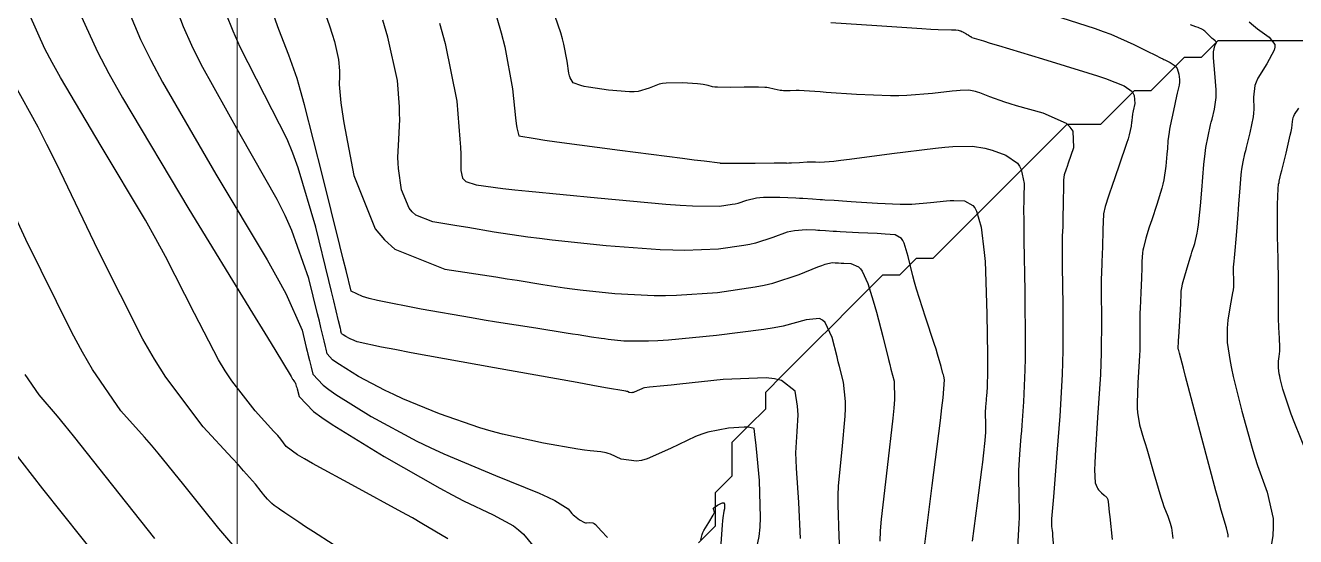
# Model space of a CAD drawing. Header units: metres. Extents: x 837475 to 838479, y 1189012 to 1191015.
# Drawn here: x 837663.9 to 837739.7, y 1189710.6 to 1189741.1 of the extents above; entities that cross this region are included whole.
import ezdxf

# ---------------------------------------------------------------- set-up
doc = ezdxf.new("R2010")
doc.units = ezdxf.units.M
doc.header["$LTSCALE"] = 0.3
doc.layers.add('COORD', color=7, linetype='Continuous', lineweight=20)
for name, color, linetype in [('COTAS 10', 1, 'Continuous'), ('COTAS INT', 252, 'Continuous'), ('DRENAJE', 5, 'Continuous')]:
    doc.layers.add(name, color=color, linetype=linetype)

msp = doc.modelspace()

# ---------------------------------------------------------------- linework, layer by layer
at = {"layer": 'COORD'}
msp.add_line((837676.514, 1189013.872), (837676.514, 1191013.872), dxfattribs=at)
at = {"layer": 'COTAS 10'}
for points in [[(837725.249, 1189709.78), (837725.184, 1189710.663), (837725.169, 1189710.834), (837725.155, 1189710.974), (837725.116, 1189711.216), (837725.114, 1189711.51), (837725.124, 1189711.682), (837725.138, 1189711.894), (837725.226, 1189712.99), (837725.356, 1189714.551), (837725.397, 1189715.056), (837725.44, 1189715.594), (837725.61, 1189717.801), (837725.749, 1189720.287), (837725.772, 1189721.001), (837725.787, 1189721.727), (837725.786, 1189724.438), (837725.754, 1189726.762), (837725.751, 1189727.244), (837725.749, 1189727.655), (837725.76, 1189728.553), (837725.783, 1189729.131), (837725.788, 1189729.34), (837725.792, 1189729.57), (837725.805, 1189730.579), (837725.821, 1189731.531), (837725.828, 1189731.726), (837725.836, 1189731.89), (837725.873, 1189732.236), (837725.985, 1189732.575), (837726.04, 1189732.734), (837726.105, 1189732.923), (837726.426, 1189733.842), (837726.382, 1189734.829), (837726.216, 1189735.06), (837725.985, 1189735.272), (837724.595, 1189735.885), (837723, 1189736.336), (837722.638, 1189736.445), (837722.312, 1189736.549), (837721.422, 1189736.868), (837720.828, 1189737.098), (837720.687, 1189737.144), (837720.557, 1189737.184), (837720.173, 1189737.265), (837719.648, 1189737.254), (837719.429, 1189737.235), (837719.178, 1189737.21), (837718.004, 1189737.063), (837716.467, 1189736.939), (837715.986, 1189736.928), (837715.482, 1189736.927), (837713.461, 1189737.01), (837711.659, 1189737.135), (837711.292, 1189737.161), (837710.982, 1189737.183), (837710.341, 1189737.232), (837710.05, 1189737.247), (837709.867, 1189737.247), (837709.498, 1189737.232), (837709.115, 1189737.232), (837709.012, 1189737.241), (837708.911, 1189737.253), (837708.557, 1189737.33), (837708.205, 1189737.411), (837708.105, 1189737.425), (837708.004, 1189737.436), (837707.627, 1189737.45), (837707.134, 1189737.442), (837706.96, 1189737.44), (837706.769, 1189737.438), (837705.942, 1189737.433), (837705.169, 1189737.446), (837705.013, 1189737.456), (837704.881, 1189737.468), (837704.613, 1189737.536), (837704.315, 1189737.613), (837704.164, 1189737.632), (837703.983, 1189737.65), (837703.086, 1189737.705), (837702.119, 1189737.685), (837701.894, 1189737.657), (837701.689, 1189737.618), (837701.102, 1189737.393), (837700.446, 1189737.195), (837700.197, 1189737.173), (837699.918, 1189737.166), (837698.667, 1189737.259), (837697.467, 1189737.441), (837697.22, 1189737.489), (837697.01, 1189737.537), (837696.562, 1189737.701), (837696.38, 1189737.996), (837696.339, 1189738.126), (837696.301, 1189738.277), (837696.195, 1189738.996), (837696.009, 1189740.004), (837695.921, 1189740.337), (837695.817, 1189740.694), (837695.307, 1189742.177)], [(837689.087, 1189710.478), (837687.542, 1189711.405), (837686.976, 1189711.727), (837686.348, 1189712.078), (837683.58, 1189713.582), (837681.023, 1189714.978), (837680.529, 1189715.261), (837680.127, 1189715.499), (837679.449, 1189715.987), (837679.119, 1189716.432), (837678.938, 1189716.644), (837678.716, 1189716.894), (837677.59, 1189718.118), (837676.196, 1189719.906), (837675.805, 1189720.512), (837675.414, 1189721.166), (837673.984, 1189723.929), (837672.253, 1189727.334), (837671.672, 1189728.393), (837671.046, 1189729.502), (837668.417, 1189733.929), (837665.983, 1189738.025), (837665.481, 1189738.927), (837665.052, 1189739.727), (837664.123, 1189741.778)], [(837712.505, 1189709.008), (837712.437, 1189710.65), (837712.36, 1189712.52), (837712.371, 1189713.072), (837712.396, 1189713.64), (837712.602, 1189715.815), (837712.795, 1189717.813), (837712.813, 1189718.269), (837712.815, 1189718.684), (837712.69, 1189719.828), (837712.448, 1189720.767), (837712.375, 1189721.051), (837712.3, 1189721.346), (837712.01, 1189722.497), (837711.587, 1189723.403), (837711.429, 1189723.543), (837711.252, 1189723.635), (837710.465, 1189723.565), (837709.093, 1189723.187), (837708.547, 1189723.084), (837707.93, 1189722.982), (837705.104, 1189722.62), (837702.252, 1189722.352), (837701.619, 1189722.31), (837701.054, 1189722.281), (837699.578, 1189722.291), (837698.655, 1189722.388), (837698.439, 1189722.413), (837698.239, 1189722.438), (837697.659, 1189722.525), (837696.862, 1189722.655), (837696.527, 1189722.709), (837696.141, 1189722.769), (837694.333, 1189723.05), (837691.986, 1189723.425), (837691.261, 1189723.546), (837690.504, 1189723.674), (837687.498, 1189724.196), (837684.898, 1189724.707), (837684.396, 1189724.828), (837683.99, 1189724.94), (837683.31, 1189725.272), (837683.013, 1189726.496), (837682.847, 1189727.171), (837682.645, 1189727.992), (837681.616, 1189732.172), (837680.538, 1189736.395), (837680.306, 1189737.244), (837680.103, 1189737.954), (837679.608, 1189739.361), (837679.004, 1189740.88), (837678.732, 1189741.661)], [(837740.401, 1189715.401), (837739.571, 1189717.475), (837739.396, 1189717.934), (837739.244, 1189718.344), (837738.896, 1189719.409), (837738.737, 1189720.056), (837738.705, 1189720.202), (837738.679, 1189720.333), (837738.629, 1189720.687), (837738.628, 1189720.948), (837738.633, 1189721.021), (837738.64, 1189721.095), (837738.683, 1189721.364), (837738.72, 1189721.696), (837738.723, 1189721.81), (837738.723, 1189721.933), (837738.695, 1189722.456), (837738.657, 1189723.09), (837738.65, 1189723.283), (837738.645, 1189723.484), (837738.641, 1189724.27), (837738.64, 1189725.226), (837738.637, 1189725.534), (837738.633, 1189725.861), (837738.607, 1189727.196), (837738.583, 1189728.555), (837738.58, 1189728.897), (837738.578, 1189729.224), (837738.584, 1189730.282), (837738.602, 1189731.077), (837738.608, 1189731.238), (837738.615, 1189731.374), (837738.643, 1189731.653), (837738.668, 1189731.749), (837738.672, 1189731.769), (837738.675, 1189731.787), (837738.677, 1189731.828), (837738.736, 1189732.1), (837738.776, 1189732.264), (837738.825, 1189732.465), (837739.084, 1189733.509), (837739.34, 1189734.585), (837739.387, 1189734.806), (837739.423, 1189734.995), (837739.469, 1189735.399), (837739.514, 1189735.636), (837739.551, 1189735.719), (837739.598, 1189735.809), (837739.854, 1189736.196)]]:
    msp.add_lwpolyline(points, dxfattribs=at)
at = {"layer": 'COTAS INT'}
for points in [[(837707.26, 1189708.742), (837707.655, 1189710.622), (837707.711, 1189711.181), (837707.745, 1189711.756), (837707.675, 1189713.97), (837707.492, 1189715.858), (837707.454, 1189716.227), (837707.421, 1189716.53), (837707.35, 1189717.068), (837707.096, 1189717.135), (837706.948, 1189717.14), (837706.767, 1189717.14), (837705.834, 1189717.094), (837704.603, 1189716.857), (837704.234, 1189716.736), (837703.853, 1189716.593), (837702.377, 1189715.876), (837700.98, 1189715.249), (837700.648, 1189715.161), (837700.341, 1189715.11), (837699.432, 1189715.238), (837698.788, 1189715.53), (837698.648, 1189715.582), (837698.525, 1189715.623), (837698.219, 1189715.669), (837697.574, 1189715.73), (837697.237, 1189715.78), (837696.832, 1189715.844), (837694.799, 1189716.196), (837692.338, 1189716.736), (837691.664, 1189716.919), (837690.992, 1189717.115), (837688.591, 1189717.946), (837686.402, 1189718.85), (837685.864, 1189719.093), (837685.354, 1189719.333), (837683.761, 1189720.173), (837682.621, 1189720.881), (837682.398, 1189721.037), (837682.215, 1189721.175), (837681.889, 1189721.533), (837681.822, 1189721.801), (837681.802, 1189721.884), (837681.781, 1189721.97), (837681.702, 1189722.312), (837681.514, 1189723.102), (837681.424, 1189723.471), (837681.318, 1189723.906), (837680.799, 1189726.017), (837679.79, 1189728.88), (837679.375, 1189729.788), (837678.902, 1189730.747), (837676.703, 1189734.627), (837674.378, 1189738.79), (837673.824, 1189739.927), (837673.311, 1189741.057), (837671.783, 1189745.08)], [(837669.23, 1189743.979), (837670.759, 1189740.286), (837671.371, 1189739.06), (837672.064, 1189737.745), (837675.251, 1189732.26), (837678.302, 1189727.143), (837678.91, 1189726.06), (837679.416, 1189725.122), (837680.39, 1189722.939), (837680.644, 1189721.908), (837680.696, 1189721.696), (837680.739, 1189721.515), (837680.832, 1189721.129), (837680.887, 1189720.897), (837680.931, 1189720.721), (837681.035, 1189720.32), (837681.642, 1189719.654), (837681.983, 1189719.396), (837682.398, 1189719.105), (837684.52, 1189717.788), (837687.244, 1189716.317), (837688.038, 1189715.93), (837688.849, 1189715.552), (837691.924, 1189714.258), (837694.528, 1189713.202), (837695.043, 1189712.974), (837695.468, 1189712.774), (837696.258, 1189712.282), (837696.489, 1189711.991), (837696.561, 1189711.918), (837696.637, 1189711.847), (837696.941, 1189711.618), (837697.233, 1189711.467), (837697.302, 1189711.446), (837697.364, 1189711.433), (837697.544, 1189711.463), (837697.737, 1189711.439), (837697.807, 1189711.393), (837697.885, 1189711.33), (837698.227, 1189710.96), (837698.605, 1189710.564)], [(837666.676, 1189742.878), (837668.181, 1189739.558), (837668.874, 1189738.262), (837669.688, 1189736.802), (837673.629, 1189730.169), (837677.441, 1189723.952), (837678.173, 1189722.754), (837678.766, 1189721.783), (837679.741, 1189720.169), (837679.802, 1189720.05), (837679.819, 1189720.022), (837679.836, 1189719.996), (837679.896, 1189719.919), (837679.948, 1189719.856), (837679.96, 1189719.839), (837679.971, 1189719.822), (837680.001, 1189719.762), (837680.048, 1189719.604), (837680.069, 1189719.526), (837680.094, 1189719.433), (837680.217, 1189718.971), (837681.082, 1189718.083), (837681.576, 1189717.721), (837682.18, 1189717.309), (837685.28, 1189715.402), (837688.602, 1189713.508), (837689.347, 1189713.104), (837690.015, 1189712.751), (837691.796, 1189711.913), (837692.998, 1189711.258), (837693.302, 1189711.022), (837693.593, 1189710.761), (837694.538, 1189709.621)], [(837681.242, 1189743.325), (837682.037, 1189741.098), (837682.195, 1189740.611), (837682.325, 1189740.181), (837682.571, 1189739.093), (837682.617, 1189738.428), (837682.621, 1189738.263), (837682.622, 1189738.106), (837682.597, 1189737.61), (837682.702, 1189736.507), (837682.785, 1189735.968), (837682.892, 1189735.326), (837683.473, 1189732.165), (837684.754, 1189728.983), (837685.301, 1189728.329), (837685.932, 1189727.774), (837688.907, 1189726.59), (837691.946, 1189726.117), (837692.616, 1189726.011), (837693.212, 1189725.916), (837694.75, 1189725.661), (837696.051, 1189725.468), (837696.499, 1189725.412), (837696.985, 1189725.354), (837699.054, 1189725.138), (837701.401, 1189725.01), (837702.061, 1189725.009), (837702.726, 1189725.023), (837705.168, 1189725.194), (837707.418, 1189725.521), (837707.963, 1189725.632), (837708.474, 1189725.753), (837710.037, 1189726.263), (837711.157, 1189726.718), (837711.388, 1189726.805), (837711.585, 1189726.874), (837712.013, 1189726.978), (837712.195, 1189726.969), (837712.236, 1189726.967), (837712.274, 1189726.965), (837712.38, 1189726.958), (837712.543, 1189726.948), (837712.617, 1189726.943), (837712.703, 1189726.939), (837713.12, 1189726.918), (837713.579, 1189726.721), (837713.693, 1189726.605), (837713.801, 1189726.463), (837714.141, 1189725.731), (837714.461, 1189724.695), (837714.556, 1189724.362), (837714.654, 1189724.009), (837715.03, 1189722.564), (837715.374, 1189721.197), (837715.451, 1189720.892), (837715.52, 1189720.619), (837715.704, 1189719.899), (837715.722, 1189718.797), (837715.685, 1189718.283), (837715.631, 1189717.678), (837715.288, 1189714.74), (837714.941, 1189711.66), (837714.884, 1189710.966), (837714.846, 1189710.341)], [(837710.113, 1189710.505), (837710.025, 1189712.643), (837709.875, 1189714.699), (837709.858, 1189715.178), (837709.852, 1189715.619), (837709.916, 1189716.889), (837709.978, 1189717.878), (837709.97, 1189718.142), (837709.952, 1189718.401), (837709.795, 1189719.3), (837708.999, 1189719.935), (837708.577, 1189720.028), (837708.068, 1189720.085), (837705.503, 1189719.988), (837702.923, 1189719.718), (837702.403, 1189719.664), (837701.969, 1189719.62), (837701.107, 1189719.537), (837700.808, 1189719.491), (837700.73, 1189719.47), (837700.653, 1189719.446), (837700.388, 1189719.327), (837700.16, 1189719.225), (837700.106, 1189719.21), (837700.056, 1189719.202), (837699.907, 1189719.223), (837699.802, 1189719.271), (837699.779, 1189719.279), (837699.759, 1189719.286), (837699.709, 1189719.293), (837698.489, 1189719.504), (837697.731, 1189719.638), (837696.791, 1189719.806), (837691.878, 1189720.687), (837686.907, 1189721.595), (837685.93, 1189721.779), (837685.126, 1189721.934), (837683.668, 1189722.251), (837683.366, 1189722.376), (837683.292, 1189722.409), (837683.221, 1189722.442), (837683.002, 1189722.558), (837682.844, 1189722.656), (837682.814, 1189722.677), (837682.788, 1189722.697), (837682.743, 1189722.746), (837682.712, 1189722.881), (837682.695, 1189722.955), (837682.675, 1189723.044), (837682.573, 1189723.494), (837682.288, 1189724.689), (837682.152, 1189725.247), (837681.992, 1189725.903), (837681.207, 1189729.094), (837680.164, 1189732.637), (837679.841, 1189733.516), (837679.502, 1189734.35), (837678.155, 1189736.994), (837676.691, 1189739.835), (837676.278, 1189740.794), (837675.863, 1189741.827)], [(837717.485, 1189709.68), (837717.974, 1189713.665), (837718.467, 1189717.543), (837718.558, 1189718.296), (837718.629, 1189718.91), (837718.719, 1189719.97), (837718.664, 1189720.185), (837718.643, 1189720.266), (837718.62, 1189720.357), (837718.518, 1189720.765), (837718.303, 1189721.504), (837718.209, 1189721.803), (837718.1, 1189722.144), (837717.582, 1189723.719), (837717.05, 1189725.395), (837716.932, 1189725.8), (837716.827, 1189726.179), (837716.553, 1189727.333), (837716.316, 1189728.132), (837716.234, 1189728.288), (837716.145, 1189728.414), (837715.763, 1189728.634), (837715.167, 1189728.674), (837714.943, 1189728.687), (837714.693, 1189728.701), (837713.575, 1189728.759), (837712.491, 1189728.814), (837712.262, 1189728.826), (837712.064, 1189728.837), (837711.605, 1189728.866), (837711.272, 1189728.888), (837711.153, 1189728.895), (837711.022, 1189728.902), (837710.451, 1189728.929), (837709.755, 1189728.878), (837709.545, 1189728.836), (837709.328, 1189728.781), (837708.481, 1189728.481), (837707.438, 1189728.141), (837707.097, 1189728.061), (837706.733, 1189727.986), (837705.232, 1189727.768), (837703.201, 1189727.693), (837702.503, 1189727.708), (837701.747, 1189727.74), (837698.53, 1189727.984), (837695.314, 1189728.321), (837694.56, 1189728.41), (837693.864, 1189728.497), (837691.841, 1189728.797), (837690.286, 1189729.065), (837689.885, 1189729.132), (837689.497, 1189729.196), (837688.201, 1189729.403), (837687.177, 1189729.811), (837686.959, 1189730.002), (837686.771, 1189730.227), (837686.33, 1189731.322), (837686.149, 1189732.586), (837686.125, 1189732.916), (837686.111, 1189733.239), (837686.154, 1189734.337), (837686.215, 1189735.511), (837686.212, 1189735.882), (837686.201, 1189736.273), (837686.093, 1189737.851), (837685.511, 1189740.428), (837685.201, 1189741.449)], [(837688.588, 1189741.272), (837688.93, 1189740.053), (837689.615, 1189736.609), (837689.81, 1189734.336), (837689.842, 1189733.855), (837689.864, 1189733.439), (837689.866, 1189732.475), (837689.97, 1189732.012), (837690.057, 1189731.912), (837690.169, 1189731.824), (837690.781, 1189731.608), (837692.36, 1189731.406), (837693.082, 1189731.326), (837693.927, 1189731.237), (837698.006, 1189730.831), (837702.094, 1189730.469), (837702.945, 1189730.408), (837703.675, 1189730.363), (837705.296, 1189730.343), (837706.048, 1189730.452), (837706.231, 1189730.489), (837706.402, 1189730.53), (837706.924, 1189730.7), (837707.499, 1189730.844), (837707.702, 1189730.867), (837707.924, 1189730.883), (837708.888, 1189730.881), (837709.848, 1189730.835), (837710.069, 1189730.823), (837710.27, 1189730.812), (837710.831, 1189730.775), (837711.293, 1189730.742), (837711.432, 1189730.733), (837711.575, 1189730.724), (837712.132, 1189730.694), (837712.885, 1189730.649), (837713.153, 1189730.63), (837713.446, 1189730.61), (837714.717, 1189730.514), (837716.076, 1189730.452), (837716.425, 1189730.453), (837716.762, 1189730.461), (837717.88, 1189730.555), (837718.824, 1189730.659), (837719.052, 1189730.674), (837719.265, 1189730.683), (837719.913, 1189730.664), (837720.402, 1189730.388), (837720.514, 1189730.235), (837720.616, 1189730.048), (837720.902, 1189729.094), (837721.088, 1189727.584), (837721.128, 1189727.047), (837721.163, 1189726.458), (837721.244, 1189723.898), (837721.275, 1189721.462), (837721.277, 1189720.95), (837721.276, 1189720.51), (837721.253, 1189719.509), (837721.214, 1189719.006), (837721.204, 1189718.879), (837721.194, 1189718.759), (837721.161, 1189718.368), (837721.141, 1189718.017), (837721.138, 1189717.922), (837721.138, 1189717.827), (837721.148, 1189717.488), (837721.156, 1189717.108), (837721.154, 1189716.988), (837721.149, 1189716.86), (837721.117, 1189716.344), (837721.021, 1189715.431), (837720.975, 1189715.053), (837720.922, 1189714.62), (837720.664, 1189712.607), (837720.368, 1189710.343)], [(837692.006, 1189741.58), (837692.266, 1189740.691), (837692.485, 1189739.86), (837692.948, 1189737.347), (837693.128, 1189735.62), (837693.169, 1189735.285), (837693.207, 1189735.012), (837693.315, 1189734.543), (837694.289, 1189734.374), (837694.874, 1189734.289), (837695.596, 1189734.189), (837699.339, 1189733.693), (837703.074, 1189733.209), (837703.789, 1189733.117), (837704.367, 1189733.042), (837705.306, 1189732.921), (837705.337, 1189732.918), (837705.344, 1189732.918), (837705.349, 1189732.917), (837705.36, 1189732.917), (837705.363, 1189732.918), (837705.365, 1189732.918), (837705.368, 1189732.919), (837705.389, 1189732.919), (837705.402, 1189732.918), (837705.417, 1189732.918), (837705.498, 1189732.914), (837705.853, 1189732.912), (837706.041, 1189732.912), (837706.269, 1189732.913), (837707.416, 1189732.917), (837708.548, 1189732.923), (837708.766, 1189732.924), (837708.943, 1189732.925), (837709.237, 1189732.927), (837709.262, 1189732.926), (837709.269, 1189732.925), (837709.275, 1189732.924), (837709.298, 1189732.919), (837709.429, 1189732.92), (837709.503, 1189732.924), (837709.594, 1189732.929), (837710.06, 1189732.956), (837710.529, 1189732.984), (837710.622, 1189732.989), (837710.698, 1189732.993), (837710.84, 1189732.998), (837710.929, 1189732.991), (837710.971, 1189732.988), (837711.022, 1189732.984), (837711.27, 1189732.967), (837712.113, 1189733.033), (837712.537, 1189733.082), (837713.045, 1189733.145), (837715.571, 1189733.482), (837718.175, 1189733.808), (837718.733, 1189733.864), (837719.219, 1189733.905), (837720.384, 1189733.929), (837721.116, 1189733.8), (837721.33, 1189733.744), (837721.548, 1189733.68), (837722.373, 1189733.377), (837723.06, 1189732.901), (837723.19, 1189732.728), (837723.295, 1189732.536), (837723.456, 1189731.694), (837723.448, 1189730.886), (837723.445, 1189730.717), (837723.443, 1189730.57), (837723.433, 1189730.235), (837723.436, 1189729.363), (837723.442, 1189728.878), (837723.45, 1189728.287), (837723.497, 1189725.271), (837723.524, 1189722.003), (837723.52, 1189721.252), (837723.51, 1189720.568), (837723.432, 1189718.655), (837723.325, 1189717.277), (837723.297, 1189716.931), (837723.27, 1189716.6), (837723.181, 1189715.53), (837723.124, 1189714.57), (837723.118, 1189714.307), (837723.117, 1189714.047), (837723.145, 1189713.118), (837723.167, 1189712.079), (837723.16, 1189711.749), (837723.148, 1189711.4), (837723.061, 1189709.987)], [(837711.937, 1189741.31), (837714.682, 1189741.12), (837717.366, 1189740.943), (837717.894, 1189740.911), (837718.329, 1189740.886), (837719.123, 1189740.86), (837719.298, 1189740.872), (837719.343, 1189740.872), (837719.386, 1189740.87), (837719.527, 1189740.848), (837719.639, 1189740.817), (837719.665, 1189740.809), (837719.687, 1189740.801), (837719.747, 1189740.776), (837719.796, 1189740.749), (837719.812, 1189740.741), (837719.829, 1189740.732), (837719.899, 1189740.694), (837719.989, 1189740.644), (837720.006, 1189740.633), (837720.064, 1189740.599), (837720.117, 1189740.566), (837720.133, 1189740.556), (837720.148, 1189740.546), (837720.205, 1189740.509), (837720.263, 1189740.472), (837720.279, 1189740.462), (837720.295, 1189740.453), (837720.351, 1189740.419), (837721.029, 1189740.203), (837721.436, 1189740.079), (837721.939, 1189739.927), (837724.548, 1189739.143), (837727.264, 1189738.307), (837727.833, 1189738.121), (837728.324, 1189737.956), (837729.438, 1189737.523), (837729.897, 1189737.178), (837729.974, 1189737.067), (837730.031, 1189736.95), (837730.056, 1189736.474), (837729.962, 1189736.031), (837729.943, 1189735.935), (837729.927, 1189735.85), (837729.897, 1189735.64), (837729.885, 1189735.478), (837729.88, 1189735.424), (837729.876, 1189735.365), (837729.855, 1189735.117), (837729.729, 1189734.591), (837729.658, 1189734.358), (837729.572, 1189734.085), (837729.129, 1189732.784), (837728.67, 1189731.464), (837728.573, 1189731.18), (837728.489, 1189730.932), (837728.295, 1189730.332), (837728.206, 1189729.875), (837728.189, 1189729.717), (837728.175, 1189729.545), (837728.148, 1189728.811), (837728.135, 1189728.013), (837728.129, 1189727.8), (837728.122, 1189727.592), (837728.088, 1189726.871), (837728.062, 1189725.946), (837728.059, 1189725.609), (837728.059, 1189725.238), (837728.076, 1189723.604), (837728.059, 1189721.57), (837728.038, 1189720.945), (837728.01, 1189720.294), (837727.848, 1189717.723), (837727.699, 1189715.456), (837727.679, 1189714.996), (837727.668, 1189714.61), (837727.705, 1189713.821), (837727.821, 1189713.54), (837727.859, 1189713.473), (837727.901, 1189713.411), (837728.075, 1189713.226), (837728.241, 1189713.09), (837728.278, 1189713.058), (837728.311, 1189713.028), (837728.396, 1189712.942), (837728.445, 1189712.864), (837728.455, 1189712.839), (837728.463, 1189712.812), (837728.481, 1189712.705), (837728.521, 1189712.287), (837728.543, 1189712.065), (837728.57, 1189711.797), (837728.709, 1189710.445)], [(837725.651, 1189741.611), (837727.692, 1189740.954), (837728.18, 1189740.778), (837728.637, 1189740.605), (837730.01, 1189740.001), (837730.958, 1189739.522), (837731.146, 1189739.427), (837731.301, 1189739.349), (837731.595, 1189739.201), (837731.734, 1189739.134), (837731.793, 1189739.107), (837731.859, 1189739.075), (837732.172, 1189738.927), (837732.477, 1189738.715), (837732.539, 1189738.642), (837732.591, 1189738.563), (837732.699, 1189738.229), (837732.727, 1189737.899), (837732.729, 1189737.823), (837732.729, 1189737.754), (837732.707, 1189737.561), (837732.633, 1189737.238), (837732.599, 1189737.088), (837732.559, 1189736.911), (837732.368, 1189736.051), (837732.179, 1189735.145), (837732.14, 1189734.938), (837732.108, 1189734.752), (837732.041, 1189734.239), (837732.006, 1189733.774), (837731.993, 1189733.617), (837731.979, 1189733.448), (837731.92, 1189732.737), (837731.797, 1189731.906), (837731.743, 1189731.661), (837731.681, 1189731.41), (837731.386, 1189730.451), (837731.07, 1189729.533), (837730.995, 1189729.307), (837730.925, 1189729.094), (837730.717, 1189728.428), (837730.577, 1189727.859), (837730.55, 1189727.708), (837730.528, 1189727.559), (837730.491, 1189727.043), (837730.477, 1189726.455), (837730.47, 1189726.261), (837730.461, 1189726.053), (837730.416, 1189725.188), (837730.374, 1189724.237), (837730.368, 1189723.975), (837730.363, 1189723.713), (837730.365, 1189722.77), (837730.357, 1189721.743), (837730.346, 1189721.428), (837730.332, 1189721.099), (837730.25, 1189719.801), (837730.201, 1189718.572), (837730.207, 1189718.287), (837730.222, 1189718.025), (837730.348, 1189717.281), (837730.589, 1189716.48), (837730.677, 1189716.183), (837730.774, 1189715.853), (837731.199, 1189714.389), (837731.622, 1189712.976), (837731.717, 1189712.678), (837731.802, 1189712.421), (837732.03, 1189711.829), (837732.177, 1189711.425), (837732.212, 1189711.286), (837732.244, 1189711.135), (837732.336, 1189710.493)], [(837735.63, 1189710.579), (837735.626, 1189710.717), (837735.533, 1189711.148), (837735.213, 1189712.196), (837735.067, 1189712.723), (837734.895, 1189713.353), (837734.066, 1189716.483), (837733.256, 1189719.575), (837733.097, 1189720.181), (837732.966, 1189720.679), (837732.728, 1189721.574), (837732.683, 1189721.728), (837732.675, 1189721.758), (837732.667, 1189721.783), (837732.654, 1189721.829), (837732.651, 1189721.844), (837732.651, 1189721.854), (837732.652, 1189721.878), (837732.654, 1189721.904), (837732.654, 1189721.937), (837732.668, 1189722.188), (837732.676, 1189722.341), (837732.687, 1189722.529), (837732.743, 1189723.506), (837732.8, 1189724.513), (837732.811, 1189724.721), (837732.82, 1189724.897), (837732.835, 1189725.275), (837732.882, 1189725.573), (837732.912, 1189725.699), (837732.948, 1189725.843), (837733.139, 1189726.523), (837733.361, 1189727.256), (837733.416, 1189727.435), (837733.47, 1189727.602), (837733.642, 1189728.119), (837733.79, 1189728.734), (837733.828, 1189728.964), (837733.865, 1189729.22), (837733.985, 1189730.357), (837734.083, 1189731.532), (837734.106, 1189731.811), (837734.127, 1189732.069), (837734.185, 1189732.838), (837734.251, 1189733.484), (837734.277, 1189733.666), (837734.306, 1189733.85), (837734.436, 1189734.524), (837734.586, 1189735.188), (837734.628, 1189735.365), (837734.669, 1189735.539), (837734.816, 1189736.142), (837734.908, 1189736.826), (837734.914, 1189737.051), (837734.913, 1189737.291), (837734.837, 1189738.286), (837734.758, 1189739.202), (837734.754, 1189739.391), (837734.758, 1189739.554), (837734.838, 1189739.91), (837734.922, 1189740.064), (837734.929, 1189740.098), (837734.928, 1189740.129), (837734.865, 1189740.212), (837734.732, 1189740.306), (837734.687, 1189740.344), (837734.639, 1189740.388), (837734.436, 1189740.589), (837734.235, 1189740.785), (837734.188, 1189740.826), (837734.145, 1189740.861), (837734.022, 1189740.937), (837733.913, 1189740.976), (837733.879, 1189740.988), (837733.843, 1189741), (837733.701, 1189741.045), (837733.378, 1189741.176)], [(837736.89, 1189741.356), (837737.143, 1189741.127), (837737.379, 1189740.926), (837738.078, 1189740.432), (837738.409, 1189739.998), (837738.413, 1189739.836), (837738.378, 1189739.655), (837737.937, 1189738.847), (837737.397, 1189737.975), (837737.3, 1189737.753), (837737.227, 1189737.54), (837737.153, 1189736.843), (837737.164, 1189736.127), (837737.144, 1189735.903), (837737.115, 1189735.668), (837736.924, 1189734.724), (837736.705, 1189733.84), (837736.657, 1189733.642), (837736.614, 1189733.465), (837736.505, 1189732.998), (837736.433, 1189732.555), (837736.414, 1189732.394), (837736.395, 1189732.217), (837736.329, 1189731.436), (837736.255, 1189730.458), (837736.231, 1189730.155), (837736.206, 1189729.839), (837736.101, 1189728.582), (837736.006, 1189727.473), (837735.986, 1189727.25), (837735.969, 1189727.063), (837735.933, 1189726.691), (837735.925, 1189726.506), (837735.926, 1189726.436), (837735.929, 1189726.359), (837735.953, 1189726.014), (837735.943, 1189725.525), (837735.925, 1189725.356), (837735.901, 1189725.173), (837735.758, 1189724.394), (837735.618, 1189723.528), (837735.596, 1189723.291), (837735.58, 1189723.055), (837735.582, 1189722.213), (837735.743, 1189721.073), (837735.828, 1189720.65), (837735.93, 1189720.18), (837736.441, 1189718.096), (837737.055, 1189715.904), (837737.221, 1189715.366), (837737.386, 1189714.858), (837737.967, 1189713.274), (837738.308, 1189711.695), (837738.322, 1189711.19), (837738.3, 1189710.655), (837737.929, 1189708.481)], [(837683.413, 1189709.386), (837681.081, 1189710.895), (837680.605, 1189711.205), (837680.202, 1189711.468), (837679.358, 1189712.031), (837679.04, 1189712.256), (837678.969, 1189712.306), (837678.905, 1189712.351), (837678.733, 1189712.472), (837678.595, 1189712.584), (837678.553, 1189712.624), (837678.508, 1189712.668), (837678.328, 1189712.858), (837678.1, 1189713.124), (837678.025, 1189713.216), (837677.944, 1189713.315), (837677.608, 1189713.738), (837676.904, 1189714.552), (837676.59, 1189714.899), (837676.226, 1189715.297), (837674.482, 1189717.171), (837672.258, 1189720.132), (837671.591, 1189721.215), (837670.902, 1189722.412), (837668.226, 1189727.688), (837665.74, 1189732.885), (837665.17, 1189734.032), (837664.651, 1189735.053), (837663.205, 1189737.688)], [(837676.386, 1189709.981), (837675.423, 1189711.106), (837675.105, 1189711.493), (837674.764, 1189711.912), (837673.345, 1189713.699), (837671.817, 1189715.595), (837671.407, 1189716.084), (837671.002, 1189716.556), (837669.589, 1189718.127), (837667.882, 1189720.588), (837667.292, 1189721.621), (837666.652, 1189722.807), (837663.916, 1189728.358), (837661.343, 1189733.874)], [(837663.861, 1189720.288), (837664.697, 1189719.083), (837665.779, 1189717.814), (837666.223, 1189717.268), (837666.73, 1189716.638), (837669.082, 1189713.661), (837671.583, 1189710.509)], [(837668.446, 1189709.052), (837664.934, 1189713.474), (837661.821, 1189717.45)], [(837704.183, 1189710.416), (837704.252, 1189710.751), (837704.296, 1189710.86), (837704.352, 1189710.977), (837704.645, 1189711.458), (837704.916, 1189711.894), (837704.957, 1189711.983), (837704.984, 1189712.057), (837704.959, 1189712.21), (837704.919, 1189712.289), (837704.936, 1189712.317), (837704.966, 1189712.348), (837705.178, 1189712.485), (837705.415, 1189712.603), (837705.462, 1189712.623), (837705.499, 1189712.636), (837705.566, 1189712.64), (837705.577, 1189712.591), (837705.58, 1189712.572), (837705.583, 1189712.551), (837705.594, 1189712.456), (837705.594, 1189712.338), (837705.59, 1189712.303), (837705.584, 1189712.267), (837705.55, 1189712.127), (837705.496, 1189711.74), (837705.478, 1189711.548), (837705.459, 1189711.319), (837705.377, 1189710.185)]]:
    msp.add_lwpolyline(points, dxfattribs=at)
at = {"layer": 'DRENAJE'}
msp.add_polyline3d([(837704.047, 1189710.25, 0), (837705.046, 1189711.25, 0), (837705.046, 1189713.249, 0), (837706.046, 1189714.249, 0), (837706.046, 1189716.248, 0), (837707.046, 1189717.248, 0), (837708.045, 1189718.247, 0), (837708.045, 1189719.247, 0), (837709.045, 1189720.247, 0), (837710.045, 1189721.246, 0), (837711.044, 1189722.246, 0), (837712.044, 1189723.246, 0), (837713.043, 1189724.245, 0), (837714.043, 1189725.245, 0), (837715.043, 1189726.245, 0), (837716.042, 1189726.245, 0), (837717.042, 1189727.244, 0), (837718.042, 1189727.244, 0), (837719.041, 1189728.244, 0), (837720.041, 1189729.244, 0), (837721.041, 1189730.243, 0), (837722.04, 1189731.243, 0), (837723.04, 1189732.243, 0), (837724.04, 1189733.242, 0), (837725.039, 1189734.242, 0), (837726.039, 1189735.242, 0), (837728.038, 1189735.242, 0), (837729.038, 1189736.241, 0), (837730.038, 1189737.241, 0), (837731.037, 1189737.241, 0), (837732.037, 1189738.241, 0), (837733.037, 1189739.24, 0), (837734.036, 1189739.24, 0), (837735.036, 1189740.24, 0), (837741.034, 1189740.24, 0)], dxfattribs=at)

doc.saveas('drawing.dxf')
